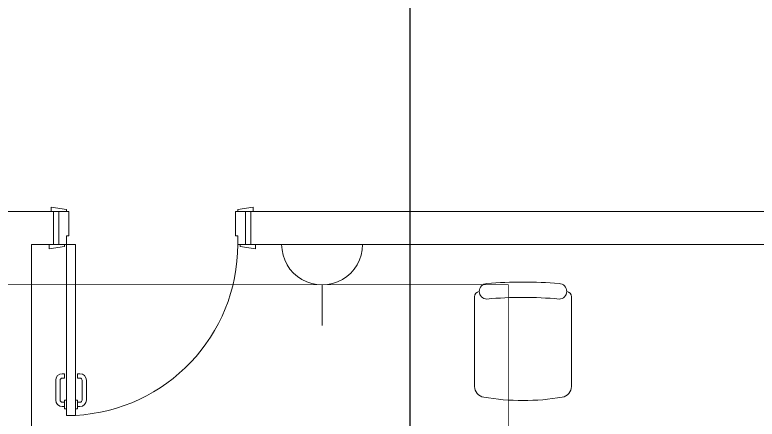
# Model space of a CAD drawing. Header units: metres. Extents: x 75097 to 220695, y -1557923 to -1361206.
# Drawn here: x 142562 to 145945, y -1464849 to -1463006 of the extents above; entities that cross this region are included whole.
import ezdxf

# ---------------------------------------------------------------- set-up
doc = ezdxf.new("R2010")
doc.units = ezdxf.units.M
doc.layers.get('0').update_dxf_attribs({"lineweight": 0})
doc.layers.add('A-100 - Copy$0$axes', color=8, linetype='Continuous')
for name, color, linetype, lineweight in [('A-100 - Copy$0$Medical Equipment and Furniture', 8, 'Continuous', 0), ('A-100 - Copy$0$Walls', 8, 'Continuous', 0), ('A-100 - Copy$0$Wooden Joinery', 8, 'Continuous', 0)]:
    doc.layers.add(name, color=color, linetype=linetype, lineweight=lineweight)
doc.layers.add('E-POWR', color=7, linetype='Continuous', lineweight=9, true_color=0x4e7e3e)

# ---------------------------------------------------------------- blocks, each defined once
blk = doc.blocks.new('NORMAL SOCKET')
at = {"layer": 'E-POWR'}
for p, q in [((0, 307.7), (0, 615.4)), ((-307.7, 0), (307.7, 0))]:
    blk.add_line(p, q, dxfattribs=at)
blk.add_ellipse((0, 0), major_axis=(32.8, 305.9), ratio=1, start_param=4.81904, end_param=7.960633, dxfattribs=at)
blk = doc.blocks.new('A-100 - Copy$0$GF21021-P')
for p, q in [((-0.2207, 0.4756), (-0.2207, 0.0675)), ((0.2205, 0.4756), (0.2205, 0.0675))]:
    blk.add_line(p, q)
for centre, radius, start, end in [((-0.1707, 0.4756), 0.05, 99.6329, 180), ((-0.0001, -0.5295), 1.0695, 80.3671, 99.6329), ((0.1705, 0.4756), 0.05, 0, 80.3671), ((-0.1643, 0.0425), 0.0351, 90, 270), ((0, 1.8467), 1.7767, 264.6946, 275.3053), ((0.1641, 0.0425), 0.0351, 270, 90), ((-0.1957, 0.0675), 0.025, 180, 261.4721), ((0.1955, 0.0675), 0.025, 278.5279, 0), ((0, 1.8314), 1.8314, 264.8532, 275.147)]:
    blk.add_arc(centre, radius, start, end)
blk = doc.blocks.new('A-100 - Copy$0$A$C72370EFE')
at = {"layer": 'A-100 - Copy$0$Wooden Joinery'}
for p, q in [((-0.01, -0.03), (-0.01, -0.07)), ((0, -0.03), (-0.01, -0.03)), ((0.04, -0.03), (0.05, -0.03)), ((0.05, -0.03), (0.05, -0.07)), ((-0.01, -0.04), (-0.02, -0.04)), ((-0.01, -0.06), (-0.02, -0.06)), ((0.05, -0.04), (0.06, -0.04)), ((0.05, -0.06), (0.06, -0.06)), ((-0.05, -0.07), (-0.05, -0.16)), ((-0.03, -0.07), (-0.03, -0.16)), ((0, -0.07), (-0.01, -0.07)), ((0.04, -0.07), (0.05, -0.07)), ((0.07, -0.07), (0.07, -0.16)), ((0.09, -0.07), (0.09, -0.16)), ((-0.01, -0.17), (-0.02, -0.17)), ((-0.01, -0.19), (-0.02, -0.19)), ((-0.01, -0.17), (-0.01, -0.19)), ((0.05, -0.17), (0.06, -0.17)), ((0.05, -0.17), (0.05, -0.19)), ((0.05, -0.19), (0.06, -0.19))]:
    blk.add_line(p, q, dxfattribs=at)
for centre, radius, start, end in [((-0.02, -0.07), 0.03, 90, 180), ((-0.02, -0.07), 0.01, 90, 180), ((0.06, -0.07), 0.03, 0, 90), ((0.06, -0.07), 0.01, 0, 90), ((-0.02, -0.16), 0.03, 180, 270), ((-0.02, -0.16), 0.01, 180, 270), ((0.06, -0.16), 0.01, 270, 0), ((0.06, -0.16), 0.03, 270, 0)]:
    blk.add_arc(centre, radius, start, end, dxfattribs=at)
blk = doc.blocks.new('A-100 - Copy$0$DR1')
at = {"layer": 'A-100 - Copy$0$Wooden Joinery', "elevation": 0}
for points in [[(1743402.9, 41721.9), (1743392.9, 41721.9), (1743382.9, 41791.9), (1743402.9, 41791.9)], [(1743552.9, 41731.9), (1743562.9, 41731.9), (1743572.9, 41801.9), (1743552.9, 41801.9)], [(1743552.9, 41681.9), (1744331.9, 41681.9), (1744331.9, 41721.9), (1743552.9, 41721.9)], [(1743402.9, 40941.9), (1743392.9, 40941.9), (1743382.9, 40871.9), (1743402.9, 40871.9)], [(1743552.9, 40931.9), (1743562.9, 40931.9), (1743572.9, 40861.9), (1743552.9, 40861.9)]]:
    blk.add_lwpolyline(points, close=True, dxfattribs=at)
for points in [[(1743552.9, 41756.9), (1743402.9, 41756.9), (1743402.9, 41781.9), (1743552.9, 41781.9), (1743552.9, 41756.9)], [(1743552.9, 41756.9), (1743552.9, 41721.9), (1743512.9, 41721.9), (1743512.9, 41711.9), (1743402.9, 41711.9), (1743402.9, 41756.9), (1743552.9, 41756.9)], [(1743552.9, 40906.9), (1743552.9, 40941.9), (1743512.9, 40941.9), (1743512.9, 40951.9), (1743402.9, 40951.9), (1743402.9, 40906.9), (1743552.9, 40906.9)], [(1743552.9, 40906.9), (1743402.9, 40906.9), (1743402.9, 40881.9), (1743552.9, 40881.9), (1743552.9, 40906.9)]]:
    blk.add_lwpolyline(points, dxfattribs=at)
at = {"layer": 'A-100 - Copy$0$Wooden Joinery'}
blk.add_arc((1743552.9, 41721.9, 0), 780, 270, 357.0603, dxfattribs=at)
at = {"layer": 'A-100 - Copy$0$Wooden Joinery', "xscale": -999.9999999998856, "yscale": 999.9999999998856, "zscale": 999.9999999998854, "rotation": 270}
blk.add_blockref('A-100 - Copy$0$A$C72370EFE', (1744331.9, 41681.9, 0), dxfattribs=at)
blk = doc.blocks.new('A-100 - Copy')
at = {"layer": 'A-100 - Copy$0$axes'}
blk.add_line((144363.7, -1477297.4, 0), (144363.7, -1387547.7, 0), dxfattribs=at)
at = {"layer": 'A-100 - Copy$0$Walls'}
for p, q in [((142738.3, -1464052.7, 0), (142738.3, -1463902.7, 0)), ((143638.3, -1464052.7, 0), (143638.3, -1463902.7, 0)), ((142638.3, -1470957.7), (142638.3, -1464052.7)), ((143638.3, -1464052.7, 0), (148420.5, -1464052.7, 0))]:
    blk.add_line(p, q, dxfattribs=at)
at = {"layer": 'A-100 - Copy$0$Walls', "elevation": 0}
for points in [[(143638.3, -1463902.7), (148420.5, -1463902.7), (148420.5, -1463337.7)], [(138948.3, -1463902.7), (142738.3, -1463902.7)], [(142638.3, -1464052.7), (142738.3, -1464052.7)]]:
    blk.add_lwpolyline(points, dxfattribs=at)
at = {"layer": 'A-100 - Copy$0$Medical Equipment and Furniture', "xscale": 1000, "yscale": 1000, "zscale": 1000, "rotation": 179.9999999999999}
blk.add_blockref('A-100 - Copy$0$GF21021-P', (144878, -1464224, 0), dxfattribs=at)
at = {"layer": 'A-100 - Copy$0$Wooden Joinery', "xscale": -1.000000000000003, "rotation": 90}
blk.add_blockref('A-100 - Copy$0$DR1', (184520.2, 279500.2, 0), dxfattribs=at)

msp = doc.modelspace()

# ---------------------------------------------------------------- linework, layer by layer
at = {"layer": 'E-POWR', "const_width": 3}
msp.add_lwpolyline([(142301.4, -1469219.8), (142301.4, -1470737.9), (137439.6, -1470737.9), (137439.6, -1464237.4), (139297.4, -1464237.3), (143982.3, -1464236.2), (144811.5, -1464236.2), (144811.5, -1465171.5), (145123.5, -1465166.4)], dxfattribs=at)

# ---------------------------------------------------------------- block references
at = {"layer": 'E-POWR', "color": 85, "xscale": -0.6, "yscale": 0.6, "zscale": 0.6, "rotation": 180}
msp.add_blockref('NORMAL SOCKET', (143962.7, -1464052.7, 0), dxfattribs=at)

# ---------------------------------------------------------------- next in the draw order: block references
msp.add_blockref('A-100 - Copy', (0, 0))

doc.saveas('drawing.dxf')
